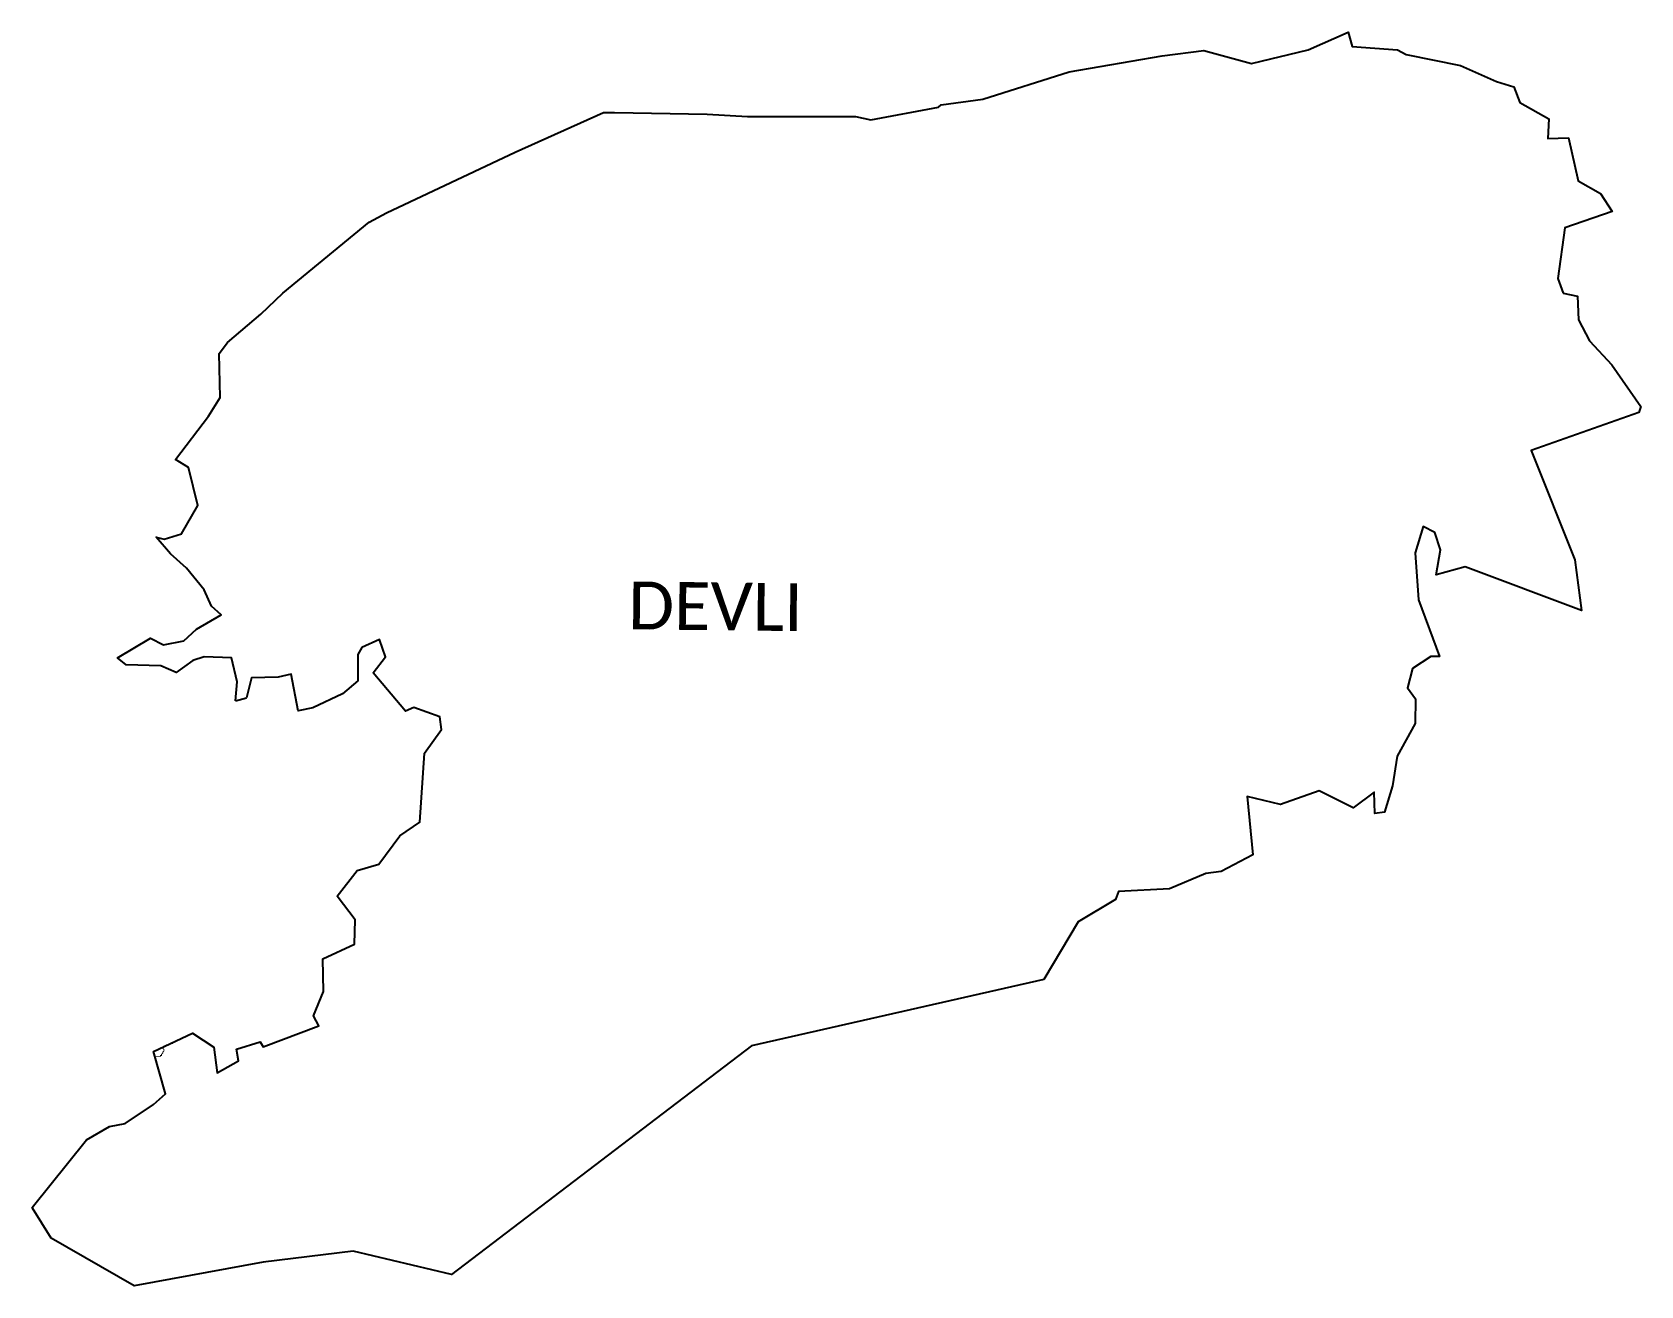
# Model space of a CAD drawing. Header units: metres. Extents: x 338975 to 344397, y 1770226 to 1774449.
import ezdxf

# ---------------------------------------------------------------- set-up
doc = ezdxf.new("R2010")
doc.units = ezdxf.units.M
doc.layers.add('ddddd', color=7, linetype='Continuous')
doc.layers.add('HAZARDS LINE', color=1, linetype='Continuous')
doc.styles.get("Standard").update_dxf_attribs({"font": 'simplex.shx'})

msp = doc.modelspace()

# ---------------------------------------------------------------- linework, layer by layer
at = {"color": 3, "true_color": 0x00ff00, "flags": 128}
msp.add_lwpolyline([(339660.7, 1772197.3), (339697.8, 1772207.1)], dxfattribs=at)
at = {"layer": 'ddddd', "color": 3, "true_color": 0x00ff00}
for points in [[(339660.7, 1772197.3, 0), (339666.1, 1772260.3, 0), (339647.1, 1772341.9, 0), (339555, 1772344.8, 0), (339516.7, 1772333, 0), (339460.5, 1772292.1, 0), (339409, 1772314.9, 0), (339292, 1772318.3, 0), (339263.1, 1772341.6, 0), (339373.7, 1772408.1, 0), (339417.3, 1772386, 0), (339486.2, 1772399, 0), (339529.4, 1772438.4, 0), (339612, 1772486.2, 0), (339579.9, 1772515.9, 0), (339554.9, 1772570.4, 0), (339495.3, 1772644.3, 0), (339440.7, 1772691.5, 0), (339393.2, 1772748.2, 0), (339420.2, 1772741.6, 0), (339478.6, 1772759.2, 0), (339533.1, 1772854.7, 0), (339501.8, 1772983.2, 0), (339458.2, 1773010.2, 0), (339569.7, 1773155.3, 0), (339608.1, 1773218.3, 0), (339605.6, 1773366.8, 0), (339633.8, 1773404.2, 0), (339745.5, 1773499.4, 0), (339819.6, 1773570.3, 0), (340111.1, 1773809.5, 0), (340169.3, 1773840.8, 0), (340602.5, 1774044.9, 0), (340900.4, 1774178.4, 0), (340938.1, 1774178.4, 0), (341249.4, 1774173.6, 0), (341385.8, 1774165.7, 0), (341749.5, 1774165.6, 0), (341801.1, 1774153.6, 0), (342029.4, 1774196.7, 0), (342038.3, 1774204.8, 0), (342178.5, 1774223.9, 0), (342469.8, 1774315.6, 0), (342784, 1774369.6, 0), (342923.6, 1774388.2, 0), (343084, 1774343.7, 0), (343275.1, 1774390.2, 0), (343409.8, 1774449.4, 0), (343423.5, 1774401.7, 0), (343576.1, 1774389.6, 0), (343606.3, 1774374.6, 0), (343789.3, 1774337.2, 0), (343910.1, 1774282.7, 0), (343968.6, 1774265.3, 0), (343988.9, 1774212.9, 0), (344086.1, 1774157, 0), (344083.4, 1774091.7, 0), (344153.1, 1774093.3, 0), (344185.1, 1773949.1, 0), (344261.1, 1773906.3, 0), (344300, 1773845.6, 0), (344141, 1773790.7, 0), (344117.1, 1773619.7, 0), (344135.1, 1773570.6, 0)], [(344135.1, 1773570.6, 0), (344183, 1773559.6, 0), (344186.5, 1773480.4, 0), (344223.8, 1773409.3, 0), (344299.5, 1773328.8, 0), (344396.7, 1773188.7, 0), (344389.6, 1773168, 0), (344026.6, 1773040.1, 0), (344173.7, 1772671.9, 0), (344197.2, 1772501, 0), (343804.8, 1772648.2, 0), (343707, 1772621, 0), (343721.1, 1772705.3, 0), (343701.9, 1772763.5, 0), (343663, 1772784.2, 0), (343635.6, 1772694.9, 0), (343647.8, 1772537.4, 0), (343718.3, 1772346, 0), (343688.7, 1772346, 0), (343627.2, 1772305.6, 0), (343610.8, 1772240.9, 0), (343637.5, 1772203.1, 0), (343635.9, 1772121, 0), (343575.1, 1772010.6, 0), (343559.3, 1771910.9, 0), (343533.2, 1771821.7, 0), (343499.9, 1771817.6, 0), (343497.9, 1771889.6, 0), (343426.8, 1771835.9, 0), (343312.1, 1771894, 0), (343182.2, 1771847.4, 0), (343070.4, 1771874.4, 0), (343089, 1771678.2, 0), (342982.1, 1771621.6, 0), (342930.6, 1771615, 0), (342807.8, 1771563.6, 0), (342635.8, 1771554.9, 0), (342626.7, 1771528, 0), (342500, 1771452.8, 0), (342385.1, 1771257.9, 0), (341399.6, 1771034.4, 0), (340388.4, 1770264, 0), (340056.5, 1770343.4, 0), (339753.3, 1770305.8, 0), (339319, 1770226.1, 0), (339039, 1770386.6, 0), (338975.9, 1770488, 0), (338975, 1770489.6, 0), (339158, 1770718, 0), (339235.4, 1770762.4, 0), (339288, 1770772.4, 0), (339384.1, 1770836.7, 0), (339423.9, 1770872.5, 0), (339384.1, 1771015.9, 0), (339515.3, 1771077.3, 0), (339587.8, 1771029.9, 0), (339598.9, 1770943.1, 0), (339670.4, 1770984.5, 0), (339663.6, 1771023.7, 0), (339742.9, 1771048, 0), (339754, 1771031.5, 0), (339941.6, 1771102.1, 0), (339922.7, 1771135.1, 0), (339956.5, 1771217.5, 0), (339954.1, 1771328.1, 0), (340061.1, 1771377.3, 0), (340064, 1771459.3, 0), (340003, 1771538.3, 0), (340070.2, 1771625, 0), (340143.4, 1771647.1, 0), (340214, 1771741.6, 0), (340281.4, 1771788.1, 0), (340297, 1772020.7, 0), (340354.5, 1772100.5, 0), (340348.8, 1772142.9, 0), (340261.5, 1772174, 0), (340232.9, 1772161.8, 0), (340124.5, 1772291.5, 0), (340165.6, 1772345.4, 0), (340145.4, 1772403.8, 0), (340085.9, 1772376.6, 0), (340072.2, 1772353.1, 0), (340072.5, 1772264.5, 0), (340021.1, 1772220.5, 0), (339920.4, 1772173.4, 0), (339871, 1772163.4, 0), (339848.1, 1772286.6, 0), (339804.3, 1772276, 0), (339714, 1772273.9, 0), (339697.8, 1772207.1, 0)]]:
    msp.add_polyline3d(points, dxfattribs=at)
at = {"layer": 'HAZARDS LINE', "lineweight": 18, "const_width": 3}
msp.add_lwpolyline([(339389, 1770998.2), (339407.1, 1770998.1), (339407.2, 1771002.1), (339411.2, 1771002.1), (339411.2, 1771006.1), (339415.3, 1771010.2), (339415.4, 1771014.2), (339419.4, 1771018.2), (339419.5, 1771022.3), (339415.5, 1771026.4), (339415.5, 1771030.4), (339419.5, 1771030.4), (339419.6, 1771034.4), (339427.7, 1771034.4), (339427.7, 1771038.4), (339435.8, 1771038.3), (339439.9, 1771042.3), (339448, 1771042.3), (339448, 1771046.3), (339452.1, 1771046.3), (339454.7, 1771048.9)], dxfattribs=at)

# ---------------------------------------------------------------- texts
at = {"layer": 'ddddd', "insert": (340984.9, 1772599), "char_height": 161.109, "attachment_point": 1, "rotation": 359.3742}
msp.add_mtext_dynamic_manual_height_columns('{\\fCalibri|b0|i0|c0|p34;DEVLI}', width=1589.786, gutter_width=805.5, heights=[0], dxfattribs=at)

doc.saveas('drawing.dxf')
